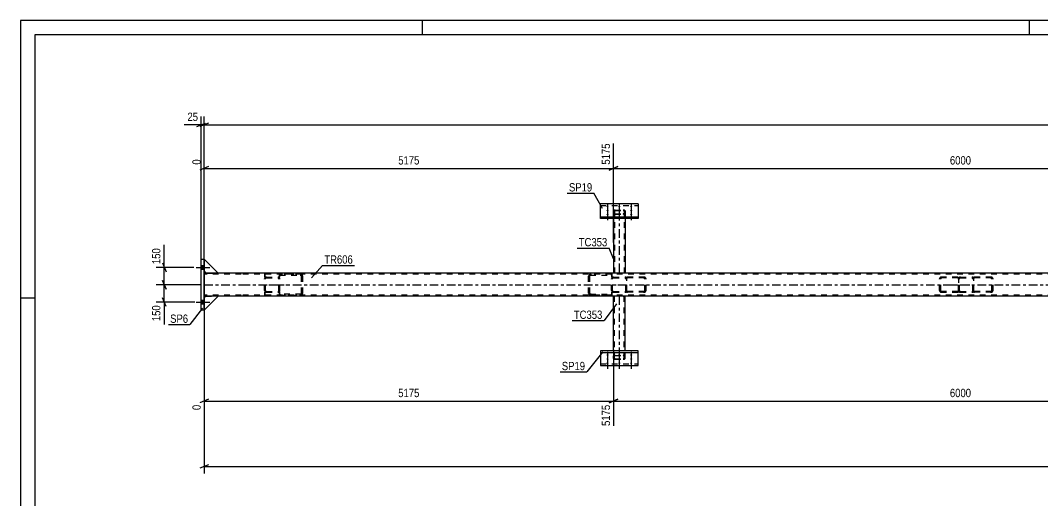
# Model space of a CAD drawing. Header units: millimetres. Extents: x 0 to 1189, y 0 to 841.
# Drawn here: x 0 to 353.5, y 675 to 841 of the extents above; entities that cross this region are included whole.
import ezdxf

# ---------------------------------------------------------------- set-up
doc = ezdxf.new("R2010")
doc.units = ezdxf.units.MM
doc.linetypes.add('DXK_LINE_DOT2', pattern=[3.9198, 1.9599, -1.9599])
doc.linetypes.add('DXK_LINE_DOT3', pattern=[5.9187, 2.979, -0.9799, 0.9799, -0.9799])
doc.styles.add('Arial Narrow', font='ARIALN.TTF', dxfattribs={"height": 0.2})

# ---------------------------------------------------------------- blocks, each defined once
blk = doc.blocks.new('Unknown-761554047-1135')
at = {"color": 5, "linetype": 'Continuous'}
for p, q in [((1189, 841), (0, 841)), ((0, 841), (0, 0)), ((139, 836), (139, 841)), ((349, 836), (349, 841)), ((1184, 836), (5, 836)), ((5, 836), (5, 5)), ((5, 745), (0, 745))]:
    blk.add_line(p, q, dxfattribs=at)
blk = doc.blocks.new('Bolt-761554047-3152 - 3147')
at = {"linetype": 'Continuous'}
for points in [[(202.98, 776.6), (202.89, 776.6), (202.8, 776.61), (202.72, 776.63), (202.66, 776.65), (202.6, 776.68), (202.56, 776.7), (202.54, 776.73), (202.54, 776.77), (202.56, 776.8), (202.6, 776.83), (202.66, 776.85), (202.72, 776.87), (202.8, 776.89), (202.89, 776.9), (202.98, 776.9), (203.07, 776.9), (203.16, 776.89), (203.24, 776.87), (203.31, 776.85), (203.36, 776.83), (203.4, 776.8), (203.42, 776.77), (203.42, 776.73), (203.4, 776.7), (203.36, 776.68), (203.31, 776.65), (203.24, 776.63), (203.16, 776.61), (203.07, 776.6)], [(202.98, 775.2), (202.89, 775.2), (202.8, 775.21), (202.72, 775.23), (202.66, 775.25), (202.6, 775.27), (202.56, 775.3), (202.54, 775.33), (202.54, 775.36), (202.56, 775.39), (202.6, 775.42), (202.66, 775.45), (202.72, 775.47), (202.8, 775.49), (202.89, 775.5), (202.98, 775.5), (203.07, 775.5), (203.16, 775.49), (203.24, 775.47), (203.31, 775.45), (203.36, 775.42), (203.4, 775.39), (203.42, 775.36), (203.42, 775.33), (203.4, 775.3), (203.36, 775.27), (203.31, 775.25), (203.24, 775.23), (203.16, 775.21), (203.07, 775.2)], [(202.98, 773.8), (202.89, 773.8), (202.8, 773.81), (202.72, 773.82), (202.66, 773.85), (202.6, 773.87), (202.56, 773.9), (202.54, 773.93), (202.54, 773.96), (202.56, 773.99), (202.6, 774.02), (202.66, 774.05), (202.72, 774.07), (202.8, 774.08), (202.89, 774.09), (202.98, 774.1), (203.07, 774.09), (203.16, 774.08), (203.24, 774.07), (203.31, 774.05), (203.36, 774.02), (203.4, 773.99), (203.42, 773.96), (203.42, 773.93), (203.4, 773.9), (203.36, 773.87), (203.31, 773.85), (203.24, 773.82), (203.16, 773.81), (203.07, 773.8)], [(207.08, 776.6), (206.99, 776.6), (206.9, 776.61), (206.82, 776.63), (206.76, 776.65), (206.7, 776.68), (206.66, 776.7), (206.64, 776.73), (206.64, 776.77), (206.66, 776.8), (206.7, 776.83), (206.76, 776.85), (206.82, 776.87), (206.9, 776.89), (206.99, 776.9), (207.08, 776.9), (207.17, 776.9), (207.26, 776.89), (207.34, 776.87), (207.41, 776.85), (207.46, 776.83), (207.5, 776.8), (207.52, 776.77), (207.52, 776.73), (207.5, 776.7), (207.46, 776.68), (207.41, 776.65), (207.34, 776.63), (207.26, 776.61), (207.17, 776.6)], [(207.08, 773.8), (206.99, 773.8), (206.9, 773.81), (206.82, 773.82), (206.76, 773.85), (206.7, 773.87), (206.66, 773.9), (206.64, 773.93), (206.64, 773.96), (206.66, 773.99), (206.7, 774.02), (206.76, 774.05), (206.82, 774.07), (206.9, 774.08), (206.99, 774.09), (207.08, 774.1), (207.17, 774.09), (207.26, 774.08), (207.34, 774.07), (207.41, 774.05), (207.46, 774.02), (207.5, 773.99), (207.52, 773.96), (207.52, 773.93), (207.5, 773.9), (207.46, 773.87), (207.41, 773.85), (207.34, 773.82), (207.26, 773.81), (207.17, 773.8)], [(211.18, 776.6), (211.09, 776.6), (211, 776.61), (210.92, 776.63), (210.86, 776.65), (210.8, 776.68), (210.76, 776.7), (210.74, 776.73), (210.74, 776.77), (210.76, 776.8), (210.8, 776.83), (210.86, 776.85), (210.92, 776.87), (211, 776.89), (211.09, 776.9), (211.18, 776.9), (211.27, 776.9), (211.36, 776.89), (211.44, 776.87), (211.51, 776.85), (211.56, 776.83), (211.6, 776.8), (211.62, 776.77), (211.62, 776.73), (211.6, 776.7), (211.56, 776.68), (211.51, 776.65), (211.44, 776.63), (211.36, 776.61), (211.27, 776.6)], [(211.18, 775.2), (211.09, 775.2), (211, 775.21), (210.92, 775.23), (210.86, 775.25), (210.8, 775.27), (210.76, 775.3), (210.74, 775.33), (210.74, 775.36), (210.76, 775.39), (210.8, 775.42), (210.86, 775.45), (210.92, 775.47), (211, 775.49), (211.09, 775.5), (211.18, 775.5), (211.27, 775.5), (211.36, 775.49), (211.44, 775.47), (211.51, 775.45), (211.56, 775.42), (211.6, 775.39), (211.62, 775.36), (211.62, 775.33), (211.6, 775.3), (211.56, 775.27), (211.51, 775.25), (211.44, 775.23), (211.36, 775.21), (211.27, 775.2)], [(211.18, 773.8), (211.09, 773.8), (211, 773.81), (210.92, 773.82), (210.86, 773.85), (210.8, 773.87), (210.76, 773.9), (210.74, 773.93), (210.74, 773.96), (210.76, 773.99), (210.8, 774.02), (210.86, 774.05), (210.92, 774.07), (211, 774.08), (211.09, 774.09), (211.18, 774.1), (211.27, 774.09), (211.36, 774.08), (211.44, 774.07), (211.51, 774.05), (211.56, 774.02), (211.6, 773.99), (211.62, 773.96), (211.62, 773.93), (211.6, 773.9), (211.56, 773.87), (211.51, 773.85), (211.44, 773.82), (211.36, 773.81), (211.27, 773.8)]]:
    blk.add_hatch(color=1, dxfattribs=at).paths.add_polyline_path(points)
at = {"color": 1, "linetype": 'Continuous'}
for p, q in [((202.98, 777.84), (202.98, 774.72)), ((207.08, 777.84), (207.08, 774.72)), ((211.18, 777.84), (211.18, 774.72)), ((202.98, 776.44), (202.98, 773.32)), ((202.98, 775.04), (202.98, 771.92)), ((207.08, 775.04), (207.08, 771.92)), ((211.18, 776.44), (211.18, 773.32)), ((211.18, 775.04), (211.18, 771.92))]:
    blk.add_line(p, q, dxfattribs=at)
blk = doc.blocks.new('Part-761554047-3278 - 3147')
at = {"color": 2, "linetype": 'Continuous'}
for p, q in [((63.53, 745.03), (64.13, 745.63)), ((68.33, 745.63), (63.53, 740.83)), ((63.53, 740.83), (63.53, 745.03)), ((68.33, 745.63), (64.13, 745.63))]:
    blk.add_line(p, q, dxfattribs=at)
blk = doc.blocks.new('Part-761554047-3281 - 3147')
at = {"color": 7, "linetype": 'DXK_LINE_DOT2'}
for p, q in [((63.53, 745.03), (64.13, 745.63)), ((68.33, 745.63), (63.53, 740.83)), ((63.53, 740.83), (63.53, 745.03)), ((64.13, 745.63), (68.33, 745.63))]:
    blk.add_line(p, q, dxfattribs=at)
blk = doc.blocks.new('Bolt-761554047-3218 - 3147')
at = {"linetype": 'Continuous'}
for points in [[(202.98, 725.46), (203.07, 725.46), (203.16, 725.45), (203.24, 725.44), (203.31, 725.41), (203.36, 725.39), (203.4, 725.36), (203.42, 725.33), (203.42, 725.3), (203.4, 725.27), (203.36, 725.24), (203.31, 725.21), (203.24, 725.19), (203.16, 725.18), (203.07, 725.17), (202.98, 725.16), (202.89, 725.17), (202.8, 725.18), (202.72, 725.19), (202.66, 725.21), (202.6, 725.24), (202.56, 725.27), (202.54, 725.3), (202.54, 725.33), (202.56, 725.36), (202.6, 725.39), (202.66, 725.41), (202.72, 725.44), (202.8, 725.45), (202.89, 725.46)], [(207.08, 725.46), (207.17, 725.46), (207.26, 725.45), (207.34, 725.44), (207.41, 725.41), (207.46, 725.39), (207.5, 725.36), (207.52, 725.33), (207.52, 725.3), (207.5, 725.27), (207.46, 725.24), (207.41, 725.21), (207.34, 725.19), (207.26, 725.18), (207.17, 725.17), (207.08, 725.16), (206.99, 725.17), (206.9, 725.18), (206.82, 725.19), (206.76, 725.21), (206.7, 725.24), (206.66, 725.27), (206.64, 725.3), (206.64, 725.33), (206.66, 725.36), (206.7, 725.39), (206.76, 725.41), (206.82, 725.44), (206.9, 725.45), (206.99, 725.46)], [(211.18, 725.46), (211.27, 725.46), (211.36, 725.45), (211.44, 725.44), (211.51, 725.41), (211.56, 725.39), (211.6, 725.36), (211.62, 725.33), (211.62, 725.3), (211.6, 725.27), (211.56, 725.24), (211.51, 725.21), (211.44, 725.19), (211.36, 725.18), (211.27, 725.17), (211.18, 725.16), (211.09, 725.17), (211, 725.18), (210.92, 725.19), (210.86, 725.21), (210.8, 725.24), (210.76, 725.27), (210.74, 725.3), (210.74, 725.33), (210.76, 725.36), (210.8, 725.39), (210.86, 725.41), (210.92, 725.44), (211, 725.45), (211.09, 725.46)], [(202.98, 724.06), (203.07, 724.06), (203.16, 724.05), (203.24, 724.03), (203.31, 724.01), (203.36, 723.99), (203.4, 723.96), (203.42, 723.93), (203.42, 723.9), (203.4, 723.87), (203.36, 723.84), (203.31, 723.81), (203.24, 723.79), (203.16, 723.77), (203.07, 723.76), (202.98, 723.76), (202.89, 723.76), (202.8, 723.77), (202.72, 723.79), (202.66, 723.81), (202.6, 723.84), (202.56, 723.87), (202.54, 723.9), (202.54, 723.93), (202.56, 723.96), (202.6, 723.99), (202.66, 724.01), (202.72, 724.03), (202.8, 724.05), (202.89, 724.06)], [(202.98, 722.66), (203.07, 722.66), (203.16, 722.65), (203.24, 722.63), (203.31, 722.61), (203.36, 722.58), (203.4, 722.56), (203.42, 722.53), (203.42, 722.49), (203.4, 722.46), (203.36, 722.43), (203.31, 722.41), (203.24, 722.39), (203.16, 722.37), (203.07, 722.36), (202.98, 722.36), (202.89, 722.36), (202.8, 722.37), (202.72, 722.39), (202.66, 722.41), (202.6, 722.43), (202.56, 722.46), (202.54, 722.49), (202.54, 722.53), (202.56, 722.56), (202.6, 722.58), (202.66, 722.61), (202.72, 722.63), (202.8, 722.65), (202.89, 722.66)], [(207.08, 722.66), (207.17, 722.66), (207.26, 722.65), (207.34, 722.63), (207.41, 722.61), (207.46, 722.58), (207.5, 722.56), (207.52, 722.53), (207.52, 722.49), (207.5, 722.46), (207.46, 722.43), (207.41, 722.41), (207.34, 722.39), (207.26, 722.37), (207.17, 722.36), (207.08, 722.36), (206.99, 722.36), (206.9, 722.37), (206.82, 722.39), (206.76, 722.41), (206.7, 722.43), (206.66, 722.46), (206.64, 722.49), (206.64, 722.53), (206.66, 722.56), (206.7, 722.58), (206.76, 722.61), (206.82, 722.63), (206.9, 722.65), (206.99, 722.66)], [(211.18, 724.06), (211.27, 724.06), (211.36, 724.05), (211.44, 724.03), (211.51, 724.01), (211.56, 723.99), (211.6, 723.96), (211.62, 723.93), (211.62, 723.9), (211.6, 723.87), (211.56, 723.84), (211.51, 723.81), (211.44, 723.79), (211.36, 723.77), (211.27, 723.76), (211.18, 723.76), (211.09, 723.76), (211, 723.77), (210.92, 723.79), (210.86, 723.81), (210.8, 723.84), (210.76, 723.87), (210.74, 723.9), (210.74, 723.93), (210.76, 723.96), (210.8, 723.99), (210.86, 724.01), (210.92, 724.03), (211, 724.05), (211.09, 724.06)], [(211.18, 722.66), (211.27, 722.66), (211.36, 722.65), (211.44, 722.63), (211.51, 722.61), (211.56, 722.58), (211.6, 722.56), (211.62, 722.53), (211.62, 722.49), (211.6, 722.46), (211.56, 722.43), (211.51, 722.41), (211.44, 722.39), (211.36, 722.37), (211.27, 722.36), (211.18, 722.36), (211.09, 722.36), (211, 722.37), (210.92, 722.39), (210.86, 722.41), (210.8, 722.43), (210.76, 722.46), (210.74, 722.49), (210.74, 722.53), (210.76, 722.56), (210.8, 722.58), (210.86, 722.61), (210.92, 722.63), (211, 722.65), (211.09, 722.66)]]:
    blk.add_hatch(color=1, dxfattribs=at).paths.add_polyline_path(points)
at = {"color": 1, "linetype": 'Continuous'}
for p, q in [((202.98, 726.4), (202.98, 723.28)), ((202.98, 725), (202.98, 721.88)), ((207.08, 726.4), (207.08, 723.28)), ((211.18, 726.4), (211.18, 723.28)), ((211.18, 725), (211.18, 721.88)), ((202.98, 723.6), (202.98, 720.48)), ((207.08, 723.6), (207.08, 720.48)), ((211.18, 723.6), (211.18, 720.48))]:
    blk.add_line(p, q, dxfattribs=at)
blk = doc.blocks.new('Part-761554047-3154 - 3147')
at = {"color": 7, "linetype": 'DXK_LINE_DOT2'}
for p, q in [((329.97, 752.27), (329.71, 752.23)), ((329.71, 747.03), (329.71, 752.23)), ((329.71, 751.88), (329.8, 751.93)), ((329.8, 751.93), (329.97, 751.95)), ((335.81, 752.27), (329.97, 752.27)), ((335.81, 751.95), (329.97, 751.95)), ((335.8, 752.22), (335.46, 752.27)), ((335.46, 751.95), (335.63, 751.93)), ((335.87, 751.75), (335.9, 751.63)), ((335.9, 747.63), (335.9, 751.63)), ((336.34, 751.63), (336.27, 751.87)), ((336.34, 747.63), (336.34, 751.63)), ((329.8, 747.33), (329.71, 747.38)), ((329.71, 747.03), (329.97, 746.99)), ((329.97, 747.31), (329.8, 747.33)), ((335.81, 747.31), (329.97, 747.31)), ((335.81, 746.99), (329.97, 746.99)), ((335.63, 747.33), (335.46, 747.31)), ((335.46, 746.99), (335.8, 747.04)), ((335.9, 747.63), (335.87, 747.51)), ((336.27, 747.39), (336.34, 747.63))]:
    blk.add_line(p, q, dxfattribs=at)
for centre, radius, start, end in [((335.53, 751.54), 0.401, 32.4104, 75.4453), ((335.6, 751.45), 0.802, 32.4104, 75.4453), ((335.53, 747.72), 0.401, 284.5547, 327.5896), ((335.6, 747.81), 0.802, 284.5547, 327.5896)]:
    blk.add_arc(centre, radius, start, end, dxfattribs=at)
blk = doc.blocks.new('Part-761554047-3284 - 3147')
at = {"color": 7, "linetype": 'DXK_LINE_DOT2'}
for p, q in [((68.33, 753.66), (63.53, 758.46)), ((63.53, 758.46), (63.53, 754.26)), ((63.53, 754.26), (64.13, 753.66)), ((64.13, 753.66), (68.33, 753.66))]:
    blk.add_line(p, q, dxfattribs=at)
blk = doc.blocks.new('Bolt-761554047-3220 - 3147')
at = {"linetype": 'Continuous'}
for points in [[(63.53, 754.97), (63.53, 756.29), (62.53, 756.29), (62.53, 754.97)], [(63.53, 754.97), (63.53, 756.29), (62.53, 756.29), (62.53, 754.97)], [(63.53, 742.97), (63.53, 744.29), (62.53, 744.29), (62.53, 742.97)], [(63.53, 742.97), (63.53, 744.29), (62.53, 744.29), (62.53, 742.97)]]:
    blk.add_hatch(color=1, dxfattribs=at).paths.add_polyline_path(points)
at = {"color": 1, "linetype": 'Continuous'}
for p, q in [((60.77, 755.63), (65.53, 755.63)), ((60.77, 755.63), (65.53, 755.63)), ((62.53, 756.29), (63.53, 756.29)), ((62.53, 756.29), (63.53, 756.29)), ((62.53, 754.97), (63.53, 754.97)), ((62.53, 754.97), (63.53, 754.97)), ((60.77, 743.63), (65.53, 743.63)), ((60.77, 743.63), (65.53, 743.63)), ((62.53, 744.29), (63.53, 744.29)), ((62.53, 744.29), (63.53, 744.29)), ((62.53, 742.97), (63.53, 742.97)), ((62.53, 742.97), (63.53, 742.97))]:
    blk.add_line(p, q, dxfattribs=at)
blk = doc.blocks.new('Part-761554047-3156 - 3147')
at = {"color": 7, "linetype": 'DXK_LINE_DOT2'}
for p, q in [((209.97, 752.27), (209.71, 752.23)), ((209.71, 747.03), (209.71, 752.23)), ((209.71, 751.88), (209.8, 751.93)), ((209.8, 751.93), (209.97, 751.95)), ((215.81, 752.27), (209.97, 752.27)), ((215.81, 751.95), (209.97, 751.95)), ((215.8, 752.22), (215.46, 752.27)), ((215.46, 751.95), (215.63, 751.93)), ((215.87, 751.75), (215.9, 751.63)), ((215.9, 747.63), (215.9, 751.63)), ((216.34, 751.63), (216.27, 751.87)), ((216.34, 747.63), (216.34, 751.63)), ((209.8, 747.33), (209.71, 747.38)), ((209.71, 747.03), (209.97, 746.99)), ((209.97, 747.31), (209.8, 747.33)), ((215.81, 747.31), (209.97, 747.31)), ((215.81, 746.99), (209.97, 746.99)), ((215.63, 747.33), (215.46, 747.31)), ((215.46, 746.99), (215.8, 747.04)), ((215.9, 747.63), (215.87, 747.51)), ((216.27, 747.39), (216.34, 747.63))]:
    blk.add_line(p, q, dxfattribs=at)
for centre, radius, start, end in [((215.53, 751.54), 0.401, 32.4104, 75.4453), ((215.6, 751.45), 0.802, 32.4104, 75.4453), ((215.53, 747.72), 0.401, 284.5547, 327.5896), ((215.6, 747.81), 0.802, 284.5547, 327.5896)]:
    blk.add_arc(centre, radius, start, end, dxfattribs=at)
blk = doc.blocks.new('Part-761554047-3157 - 3147')
at = {"color": 7, "linetype": 'DXK_LINE_DOT2'}
for p, q in [((317.87, 751.87), (317.81, 751.63)), ((317.81, 747.63), (317.81, 751.63)), ((318.25, 751.63), (318.28, 751.75)), ((318.25, 747.63), (318.25, 751.63)), ((324.18, 752.27), (318.33, 752.27)), ((324.18, 751.95), (318.33, 751.95)), ((318.68, 752.27), (318.35, 752.22)), ((318.52, 751.93), (318.68, 751.95)), ((324.18, 752.27), (324.43, 752.23)), ((324.18, 751.95), (324.34, 751.93)), ((324.34, 751.93), (324.43, 751.88)), ((324.43, 752.23), (324.43, 747.03)), ((317.81, 747.63), (317.87, 747.39)), ((318.28, 747.51), (318.25, 747.63)), ((324.18, 747.31), (318.33, 747.31)), ((318.33, 746.99), (324.18, 746.99)), ((318.35, 747.04), (318.68, 746.99)), ((318.68, 747.31), (318.52, 747.33)), ((324.34, 747.33), (324.18, 747.31)), ((324.18, 746.99), (324.43, 747.03)), ((324.43, 747.38), (324.34, 747.33))]:
    blk.add_line(p, q, dxfattribs=at)
at = {"color": 7, "linetype": 'DXK_LINE_DOT3'}
blk.add_line((321.08, 749.63), (328.28, 749.63), dxfattribs=at)
at = {"color": 7, "linetype": 'DXK_LINE_DOT2'}
for centre, radius, start, end in [((318.55, 751.45), 0.802, 104.5547, 147.5895), ((318.62, 751.54), 0.401, 104.5547, 147.5895), ((318.55, 747.81), 0.802, 212.4105, 255.4453), ((318.62, 747.72), 0.401, 212.4105, 255.4453)]:
    blk.add_arc(centre, radius, start, end, dxfattribs=at)
blk = doc.blocks.new('Part-761554047-3292 - 3147')
at = {"color": 2, "linetype": 'Continuous'}
for p, q in [((200.58, 772.52), (200.58, 777.57)), ((213.58, 777.57), (200.58, 777.57)), ((213.58, 777.57), (213.58, 772.52)), ((200.58, 773.12), (213.58, 773.12)), ((213.58, 772.52), (200.58, 772.52))]:
    blk.add_line(p, q, dxfattribs=at)
at = {"color": 7, "linetype": 'DXK_LINE_DOT2'}
blk.add_line((200.58, 776.97), (213.58, 776.97), dxfattribs=at)
blk = doc.blocks.new('Part-761554047-3170 - 3147')
at = {"color": 2, "linetype": 'Continuous'}
for p, q in [((208.44, 745.63), (205.08, 745.63)), ((205.08, 726.74), (205.08, 745.63)), ((208.44, 745.63), (209.08, 745.63)), ((209.08, 726.74), (209.08, 745.63))]:
    blk.add_line(p, q, dxfattribs=at)
at = {"color": 7, "linetype": 'DXK_LINE_DOT2'}
for p, q in [((205.4, 724.05), (205.4, 745.63)), ((208.56, 745.63), (208.67, 745.63)), ((208.67, 745.63), (208.69, 745.63)), ((208.69, 745.63), (208.74, 745.63)), ((208.74, 745.63), (208.76, 745.63)), ((208.76, 724.05), (208.76, 745.63)), ((205.08, 726.74), (205.08, 724.05)), ((205.13, 725.06), (205.08, 724.98)), ((205.08, 724.05), (205.08, 724.98)), ((205.27, 725.13), (205.13, 725.06)), ((205.48, 725.18), (205.27, 725.13)), ((205.4, 724.98), (205.43, 725.02)), ((205.43, 725.02), (205.5, 725.06)), ((205.72, 725.2), (205.48, 725.18)), ((205.5, 725.06), (205.6, 725.08)), ((205.6, 725.08), (205.72, 725.09)), ((205.72, 725.2), (208.44, 725.2)), ((205.72, 725.09), (208.44, 725.09)), ((208.69, 725.18), (208.44, 725.2)), ((208.44, 725.09), (208.56, 725.08)), ((208.56, 725.08), (208.67, 725.06)), ((208.67, 725.06), (208.74, 725.02)), ((208.89, 725.13), (208.69, 725.18)), ((208.74, 725.02), (208.76, 724.98)), ((209.03, 725.06), (208.89, 725.13)), ((209.08, 724.98), (209.03, 725.06)), ((209.08, 724.05), (209.08, 726.74)), ((205.08, 724.05), (205.13, 723.96)), ((205.13, 723.96), (205.27, 723.89)), ((205.27, 723.89), (205.48, 723.85)), ((205.43, 724.01), (205.4, 724.05)), ((205.5, 723.97), (205.43, 724.01)), ((205.48, 723.85), (205.72, 723.83)), ((205.6, 723.95), (205.5, 723.97)), ((205.72, 723.94), (205.6, 723.95)), ((205.72, 723.94), (208.44, 723.94)), ((205.72, 723.83), (208.44, 723.83)), ((208.56, 723.95), (208.44, 723.94)), ((208.44, 723.83), (208.69, 723.85)), ((208.67, 723.97), (208.56, 723.95)), ((208.74, 724.01), (208.67, 723.97)), ((208.69, 723.85), (208.89, 723.89)), ((208.76, 724.05), (208.74, 724.01)), ((208.89, 723.89), (209.03, 723.96)), ((209.03, 723.96), (209.08, 724.05))]:
    blk.add_line(p, q, dxfattribs=at)
at = {"color": 7, "linetype": 'DXK_LINE_DOT3'}
blk.add_line((207.08, 745.63), (207.08, 724.51), dxfattribs=at)
blk = doc.blocks.new('Part-761554047-3178 - 3147')
at = {"color": 7, "linetype": 'DXK_LINE_DOT2'}
for p, q in [((204.43, 753.23), (197.01, 753.23)), ((197.01, 752.91), (204.43, 752.91)), ((197.37, 753.23), (197.03, 753.18)), ((197.2, 752.89), (197.37, 752.91)), ((204.43, 752.91), (204.43, 753.23)), ((196.56, 752.83), (196.49, 752.59)), ((196.49, 746.67), (196.49, 752.59)), ((196.93, 752.59), (196.96, 752.71)), ((196.93, 746.67), (196.93, 752.59)), ((196.49, 746.67), (196.56, 746.43)), ((196.96, 746.55), (196.93, 746.67)), ((197.01, 746.35), (204.43, 746.35)), ((197.01, 746.03), (204.43, 746.03)), ((197.03, 746.08), (197.37, 746.03)), ((197.37, 746.35), (197.2, 746.37)), ((204.43, 746.03), (204.43, 746.35))]:
    blk.add_line(p, q, dxfattribs=at)
at = {"color": 7, "linetype": 'DXK_LINE_DOT3'}
blk.add_line((201.08, 749.63), (208.28, 749.63), dxfattribs=at)
at = {"color": 7, "linetype": 'DXK_LINE_DOT2'}
for centre, radius, start, end in [((197.23, 752.41), 0.802, 104.5547, 147.5895), ((197.3, 752.5), 0.401, 104.5547, 147.5895), ((197.23, 746.85), 0.802, 212.4105, 255.4453), ((197.3, 746.76), 0.401, 212.4105, 255.4453)]:
    blk.add_arc(centre, radius, start, end, dxfattribs=at)
blk = doc.blocks.new('Part-761554047-3179 - 3147')
at = {"color": 7, "linetype": 'DXK_LINE_DOT2'}
for p, q in [((97.13, 753.23), (89.71, 753.23)), ((89.71, 753.23), (89.71, 752.91)), ((89.71, 752.91), (97.13, 752.91)), ((97.12, 753.18), (96.78, 753.23)), ((96.78, 752.91), (96.95, 752.89)), ((97.18, 752.71), (97.22, 752.59)), ((97.22, 746.67), (97.22, 752.59)), ((97.66, 752.59), (97.59, 752.83)), ((97.66, 746.67), (97.66, 752.59)), ((97.13, 746.35), (89.71, 746.35)), ((89.71, 746.35), (89.71, 746.03)), ((89.71, 746.03), (97.13, 746.03)), ((96.95, 746.37), (96.78, 746.35)), ((96.78, 746.03), (97.12, 746.08)), ((97.22, 746.67), (97.18, 746.55)), ((97.59, 746.43), (97.66, 746.67))]:
    blk.add_line(p, q, dxfattribs=at)
at = {"color": 7, "linetype": 'DXK_LINE_DOT3'}
blk.add_line((85.86, 749.63), (93.07, 749.63), dxfattribs=at)
at = {"color": 7, "linetype": 'DXK_LINE_DOT2'}
for centre, radius, start, end in [((96.91, 752.41), 0.802, 32.4105, 75.4453), ((96.85, 752.5), 0.401, 32.4105, 75.4453), ((96.85, 746.76), 0.401, 284.5547, 327.5895), ((96.91, 746.85), 0.802, 284.5547, 327.5895)]:
    blk.add_arc(centre, radius, start, end, dxfattribs=at)
blk = doc.blocks.new('Part-761554047-3190 - 3147')
at = {"color": 2, "linetype": 'Continuous'}
for p, q in [((62.53, 758.43), (63.53, 758.43)), ((62.53, 740.83), (62.53, 758.43)), ((63.53, 758.43), (63.53, 740.83)), ((63.53, 740.83), (62.53, 740.83))]:
    blk.add_line(p, q, dxfattribs=at)
blk = doc.blocks.new('Part-761554047-3258 - 3147')
at = {"color": 7, "linetype": 'DXK_LINE_DOT2'}
for p, q in [((84.67, 753.47), (84.43, 753.47)), ((84.43, 753.47), (84.43, 752.27)), ((84.67, 752.27), (84.67, 753.47)), ((84.43, 752.27), (84.67, 752.27))]:
    blk.add_line(p, q, dxfattribs=at)
blk = doc.blocks.new('Part-761554047-3259 - 3147')
at = {"color": 7, "linetype": 'DXK_LINE_DOT2'}
for p, q in [((204.68, 746.99), (204.44, 746.99)), ((204.44, 746.99), (204.44, 745.79)), ((204.68, 745.79), (204.68, 746.99)), ((204.44, 745.79), (204.68, 745.79))]:
    blk.add_line(p, q, dxfattribs=at)
blk = doc.blocks.new('Part-761554047-3264 - 3147')
at = {"color": 7, "linetype": 'DXK_LINE_DOT2'}
for p, q in [((68.33, 753.66), (63.53, 758.46)), ((63.53, 758.46), (63.53, 754.26)), ((63.53, 754.26), (64.13, 753.66)), ((64.13, 753.66), (68.33, 753.66))]:
    blk.add_line(p, q, dxfattribs=at)
blk = doc.blocks.new('Part-761554047-3287 - 3147')
at = {"color": 2, "linetype": 'Continuous'}
for p, q in [((68.33, 753.66), (63.53, 758.46)), ((63.53, 758.46), (63.53, 754.26)), ((63.53, 754.26), (64.13, 753.66)), ((64.13, 753.66), (68.33, 753.66))]:
    blk.add_line(p, q, dxfattribs=at)
blk = doc.blocks.new('Part-761554047-3336 - 3147')
at = {"color": 7, "linetype": 'DXK_LINE_DOT2'}
for p, q in [((84.48, 751.87), (84.43, 751.63)), ((84.43, 747.63), (84.43, 751.63)), ((84.75, 751.63), (84.78, 751.75)), ((84.75, 747.63), (84.75, 751.63)), ((85.07, 752.27), (84.83, 752.22)), ((84.95, 751.93), (85.07, 751.95)), ((85.07, 752.27), (89.07, 752.27)), ((85.07, 751.95), (89.07, 751.95)), ((89.32, 752.22), (89.07, 752.27)), ((89.07, 751.95), (89.2, 751.93)), ((89.37, 751.75), (89.39, 751.63)), ((89.39, 747.63), (89.39, 751.63)), ((89.71, 751.63), (89.66, 751.87)), ((89.71, 747.63), (89.71, 751.63)), ((84.43, 747.63), (84.48, 747.39)), ((84.78, 747.51), (84.75, 747.63)), ((84.83, 747.04), (85.07, 746.99)), ((85.07, 747.31), (84.95, 747.33)), ((85.07, 747.31), (89.07, 747.31)), ((85.07, 746.99), (89.07, 746.99)), ((89.2, 747.33), (89.07, 747.31)), ((89.07, 746.99), (89.32, 747.04)), ((89.39, 747.63), (89.37, 747.51)), ((89.66, 747.39), (89.71, 747.63))]:
    blk.add_line(p, q, dxfattribs=at)
for centre, radius, start, end in [((85.07, 751.63), 0.64, 112.5, 157.5), ((85.07, 751.63), 0.32, 112.5, 157.5), ((89.07, 751.63), 0.32, 22.5, 67.5), ((89.07, 751.63), 0.64, 22.5, 67.5), ((85.07, 747.63), 0.64, 202.5, 247.5), ((85.07, 747.63), 0.32, 202.5, 247.5), ((89.07, 747.63), 0.32, 292.5, 337.5), ((89.07, 747.63), 0.64, 292.5, 337.5)]:
    blk.add_arc(centre, radius, start, end, dxfattribs=at)
blk = doc.blocks.new('Part-761554047-3313 - 3147')
at = {"color": 7, "linetype": 'DXK_LINE_DOT2'}
for p, q in [((205.13, 775.3), (205.08, 775.21)), ((205.08, 775.21), (205.08, 772.52)), ((205.08, 774.28), (205.13, 774.2)), ((205.27, 775.37), (205.13, 775.3)), ((205.13, 774.2), (205.27, 774.13)), ((205.48, 775.41), (205.27, 775.37)), ((205.27, 774.13), (205.48, 774.08)), ((205.4, 775.21), (205.43, 775.25)), ((205.4, 775.21), (205.4, 753.63)), ((205.43, 774.24), (205.4, 774.28)), ((205.43, 775.25), (205.5, 775.29)), ((205.5, 774.2), (205.43, 774.24)), ((205.72, 775.43), (205.48, 775.41)), ((205.5, 775.29), (205.6, 775.31)), ((205.6, 774.18), (205.5, 774.2)), ((205.6, 775.31), (205.72, 775.32)), ((205.72, 774.17), (205.6, 774.18)), ((205.72, 775.43), (208.44, 775.43)), ((205.72, 775.32), (208.44, 775.32)), ((205.72, 774.17), (208.44, 774.17)), ((208.69, 775.41), (208.44, 775.43)), ((208.44, 775.32), (208.56, 775.31)), ((208.56, 774.18), (208.44, 774.17)), ((208.56, 775.31), (208.67, 775.29)), ((208.67, 774.2), (208.56, 774.18)), ((208.67, 775.29), (208.74, 775.25)), ((208.74, 774.24), (208.67, 774.2)), ((208.89, 775.37), (208.69, 775.41)), ((208.69, 774.08), (208.89, 774.13)), ((208.74, 775.25), (208.76, 775.21)), ((208.76, 774.28), (208.74, 774.24)), ((208.76, 775.21), (208.76, 753.63)), ((209.03, 775.3), (208.89, 775.37)), ((208.89, 774.13), (209.03, 774.2)), ((209.08, 775.21), (209.03, 775.3)), ((209.03, 774.2), (209.08, 774.28)), ((209.08, 775.21), (209.08, 772.52)), ((205.48, 774.08), (205.72, 774.06)), ((205.72, 774.06), (208.44, 774.06)), ((208.44, 774.06), (208.69, 774.08)), ((209.03, 753.63), (208.44, 753.63)), ((208.74, 753.63), (208.76, 753.63))]:
    blk.add_line(p, q, dxfattribs=at)
at = {"color": 7, "linetype": 'DXK_LINE_DOT3'}
blk.add_line((207.08, 774.75), (207.08, 753.63), dxfattribs=at)
at = {"color": 2, "linetype": 'Continuous'}
for p, q in [((205.08, 772.52), (205.08, 753.63)), ((209.08, 772.52), (209.08, 753.63)), ((208.44, 753.63), (205.08, 753.63)), ((209.08, 753.63), (208.44, 753.63))]:
    blk.add_line(p, q, dxfattribs=at)
blk = doc.blocks.new('Part-761554047-3256 - 3147')
at = {"color": 7, "linetype": 'DXK_LINE_DOT2'}
for p, q in [((89.71, 753.47), (89.47, 753.47)), ((89.47, 753.47), (89.47, 752.27)), ((89.71, 752.27), (89.71, 753.47)), ((89.47, 752.27), (89.71, 752.27))]:
    blk.add_line(p, q, dxfattribs=at)
blk = doc.blocks.new('Part-761554047-3257 - 3147')
at = {"color": 7, "linetype": 'DXK_LINE_DOT2'}
for p, q in [((84.67, 746.99), (84.43, 746.99)), ((84.43, 746.99), (84.43, 745.79)), ((84.67, 745.79), (84.67, 746.99)), ((84.43, 745.79), (84.67, 745.79))]:
    blk.add_line(p, q, dxfattribs=at)
blk = doc.blocks.new('Part-761554047-3260 - 3147')
at = {"color": 7, "linetype": 'DXK_LINE_DOT2'}
for p, q in [((204.68, 753.47), (204.44, 753.47)), ((204.44, 753.47), (204.44, 752.27)), ((204.68, 752.27), (204.68, 753.47)), ((204.44, 752.27), (204.68, 752.27))]:
    blk.add_line(p, q, dxfattribs=at)
blk = doc.blocks.new('Part-761554047-3269 - 3147')
at = {"color": 7, "linetype": 'DXK_LINE_DOT2'}
for p, q in [((89.71, 746.99), (89.47, 746.99)), ((89.47, 746.99), (89.47, 745.79)), ((89.71, 745.79), (89.71, 746.99)), ((89.71, 745.79), (89.47, 745.79))]:
    blk.add_line(p, q, dxfattribs=at)
blk = doc.blocks.new('Part-761554047-3275 - 3147')
at = {"color": 7, "linetype": 'DXK_LINE_DOT2'}
for p, q in [((63.53, 745.03), (64.13, 745.63)), ((68.33, 745.63), (63.53, 740.83)), ((63.53, 740.83), (63.53, 745.03)), ((64.13, 745.63), (68.33, 745.63))]:
    blk.add_line(p, q, dxfattribs=at)
blk = doc.blocks.new('Part-761554047-3315 - 3147')
at = {"color": 2, "linetype": 'Continuous'}
for p, q in [((213.58, 726.74), (200.58, 726.74)), ((200.58, 726.74), (200.58, 721.69)), ((200.58, 726.13), (213.58, 726.13)), ((213.58, 721.69), (213.58, 726.74)), ((200.58, 721.69), (213.58, 721.69))]:
    blk.add_line(p, q, dxfattribs=at)
at = {"color": 7, "linetype": 'DXK_LINE_DOT2'}
blk.add_line((200.58, 722.29), (213.58, 722.29), dxfattribs=at)
blk = doc.blocks.new('Part-761554047-3324 - 3147')
at = {"color": 2, "linetype": 'Continuous'}
for p, q in [((76.33, 753.63), (63.53, 753.63)), ((205.08, 753.63), (76.43, 753.63)), ((445.08, 753.63), (209.08, 753.63)), ((63.53, 746.43), (63.53, 752.83)), ((64.13, 745.63), (63.53, 745.63)), ((76.33, 745.63), (68.33, 745.63)), ((205.08, 745.63), (76.43, 745.63)), ((445.08, 745.63), (209.08, 745.63))]:
    blk.add_line(p, q, dxfattribs=at)
at = {"color": 7, "linetype": 'DXK_LINE_DOT2'}
for p, q in [((63.53, 753.63), (63.53, 752.83)), ((63.53, 753.63), (63.53, 753.4)), ((76.33, 753.23), (63.53, 753.23)), ((706.07, 753.23), (76.43, 753.23)), ((209.08, 753.63), (205.08, 753.63)), ((63.53, 745.63), (63.53, 746.43)), ((76.33, 746.03), (63.53, 746.03)), ((706.07, 746.03), (76.43, 746.03)), ((68.33, 745.63), (64.13, 745.63)), ((209.08, 745.63), (205.08, 745.63))]:
    blk.add_line(p, q, dxfattribs=at)
at = {"color": 7, "linetype": 'DXK_LINE_DOT3'}
for p, q in [((63.53, 749.63), (76.33, 749.63)), ((76.43, 749.63), (706.07, 749.63))]:
    blk.add_line(p, q, dxfattribs=at)
blk = doc.blocks.new('Part-761554047-3333 - 3147')
at = {"color": 7, "linetype": 'DXK_LINE_DOT2'}
for p, q in [((204.48, 751.87), (204.43, 751.63)), ((204.43, 747.63), (204.43, 751.63)), ((204.75, 751.63), (204.78, 751.75)), ((204.75, 747.63), (204.75, 751.63)), ((205.07, 752.27), (204.83, 752.22)), ((204.95, 751.93), (205.07, 751.95)), ((205.07, 752.27), (209.07, 752.27)), ((205.07, 751.95), (209.07, 751.95)), ((209.32, 752.22), (209.07, 752.27)), ((209.07, 751.95), (209.2, 751.93)), ((209.37, 751.75), (209.39, 751.63)), ((209.39, 747.63), (209.39, 751.63)), ((209.71, 751.63), (209.66, 751.87)), ((209.71, 747.63), (209.71, 751.63)), ((204.43, 747.63), (204.48, 747.39)), ((204.78, 747.51), (204.75, 747.63)), ((204.83, 747.04), (205.07, 746.99)), ((205.07, 747.31), (204.95, 747.33)), ((205.07, 747.31), (209.07, 747.31)), ((205.07, 746.99), (209.07, 746.99)), ((209.2, 747.33), (209.07, 747.31)), ((209.07, 746.99), (209.32, 747.04)), ((209.39, 747.63), (209.37, 747.51)), ((209.66, 747.39), (209.71, 747.63))]:
    blk.add_line(p, q, dxfattribs=at)
at = {"color": 7, "linetype": 'DXK_LINE_DOT3'}
blk.add_line((207.07, 749.63), (207.07, 749.63), dxfattribs=at)
at = {"color": 7, "linetype": 'DXK_LINE_DOT2'}
for centre, radius, start, end in [((205.07, 751.63), 0.64, 112.5, 157.5), ((205.07, 751.63), 0.32, 112.5, 157.5), ((209.07, 751.63), 0.32, 22.5, 67.5), ((209.07, 751.63), 0.64, 22.5, 67.5), ((205.07, 747.63), 0.64, 202.5, 247.5), ((205.07, 747.63), 0.32, 202.5, 247.5), ((209.07, 747.63), 0.32, 292.5, 337.5), ((209.07, 747.63), 0.64, 292.5, 337.5)]:
    blk.add_arc(centre, radius, start, end, dxfattribs=at)
blk = doc.blocks.new('Part-761554047-3335 - 3147')
at = {"color": 7, "linetype": 'DXK_LINE_DOT2'}
for p, q in [((324.48, 751.87), (324.43, 751.63)), ((324.43, 747.63), (324.43, 751.63)), ((324.75, 751.63), (324.78, 751.75)), ((324.75, 747.63), (324.75, 751.63)), ((325.07, 752.27), (324.83, 752.22)), ((324.95, 751.93), (325.07, 751.95)), ((325.07, 752.27), (329.07, 752.27)), ((325.07, 751.95), (329.07, 751.95)), ((329.32, 752.22), (329.07, 752.27)), ((329.07, 751.95), (329.19, 751.93)), ((329.37, 751.75), (329.39, 751.63)), ((329.39, 747.63), (329.39, 751.63)), ((329.71, 751.63), (329.66, 751.87)), ((329.71, 747.63), (329.71, 751.63)), ((324.43, 747.63), (324.48, 747.39)), ((324.78, 747.51), (324.75, 747.63)), ((324.83, 747.04), (325.07, 746.99)), ((325.07, 747.31), (324.95, 747.33)), ((325.07, 747.31), (329.07, 747.31)), ((325.07, 746.99), (329.07, 746.99)), ((329.19, 747.33), (329.07, 747.31)), ((329.07, 746.99), (329.32, 747.04)), ((329.39, 747.63), (329.37, 747.51)), ((329.66, 747.39), (329.71, 747.63))]:
    blk.add_line(p, q, dxfattribs=at)
for centre, radius, start, end in [((325.07, 751.63), 0.64, 112.5, 157.5), ((325.07, 751.63), 0.32, 112.5, 157.5), ((329.07, 751.63), 0.32, 22.5, 67.5), ((329.07, 751.63), 0.64, 22.5, 67.5), ((325.07, 747.63), 0.64, 202.5, 247.5), ((325.07, 747.63), 0.32, 202.5, 247.5), ((329.07, 747.63), 0.32, 292.5, 337.5), ((329.07, 747.63), 0.64, 292.5, 337.5)]:
    blk.add_arc(centre, radius, start, end, dxfattribs=at)
blk = doc.blocks.new('StraightDimension-761554047-7304 - 3147')
at = {"color": 7, "linetype": 'Continuous'}
for p, q in [((63.53, 741.83), (63.53, 807.75)), ((65.03, 805.5), (62.03, 804.3)), ((63.53, 804.9), (706.07, 804.9))]:
    blk.add_line(p, q, dxfattribs=at)
blk = doc.blocks.new('StraightDimension-761554047-3440 - 3147')
at = {"color": 7, "linetype": 'Continuous'}
for p, q in [((62.53, 749.63), (46.89, 749.63)), ((49.14, 751.13), (50.34, 748.13)), ((49.74, 743.63), (49.74, 749.63)), ((60.27, 743.63), (46.89, 743.63)), ((50.34, 742.13), (49.14, 745.13))]:
    blk.add_line(p, q, dxfattribs=at)
at = {"color": 0}
blk.add_wipeout([(48.99, 743.1), (44.79, 743.1), (44.79, 736.42), (48.99, 736.42)], dxfattribs=at)
at = {"color": 7, "linetype": 'Continuous'}
blk.add_line((49.74, 743.63), (49.74, 735.9), dxfattribs=at)
blk.add_line((49.74, 743.63), (49.74, 735.9), dxfattribs=at)
at = {"color": 3, "style": 'Arial Narrow'}
blk.add_text('150', height=2.863, rotation=90.0002, dxfattribs=at).set_placement((48.39, 737.02))
blk = doc.blocks.new('StraightDimension-761554047-3340 - 3147')
at = {"color": 7, "linetype": 'Continuous'}
for p, q in [((63.53, 757.43), (63.53, 684.36)), ((65.03, 687.36), (62.03, 686.16)), ((63.53, 686.76), (707.07, 686.76))]:
    blk.add_line(p, q, dxfattribs=at)
blk = doc.blocks.new('StraightDimension-761554047-3429 - 3147')
at = {"color": 7, "linetype": 'Continuous'}
for p, q in [((49.14, 757.13), (50.34, 754.13)), ((59.98, 755.63), (46.89, 755.63)), ((49.74, 749.63), (49.74, 755.63)), ((62.53, 749.63), (46.89, 749.63)), ((50.34, 748.13), (49.14, 751.13))]:
    blk.add_line(p, q, dxfattribs=at)
at = {"color": 0}
blk.add_wipeout([(48.99, 762.84), (44.79, 762.84), (44.79, 756.15), (48.99, 756.15)], dxfattribs=at)
at = {"color": 7, "linetype": 'Continuous'}
blk.add_line((49.74, 755.63), (49.74, 763.36), dxfattribs=at)
blk.add_line((49.74, 755.63), (49.74, 763.36), dxfattribs=at)
at = {"color": 3, "style": 'Arial Narrow'}
blk.add_text('150', height=2.863, rotation=90.0002, dxfattribs=at).set_placement((48.39, 756.75))
blk = doc.blocks.new('StraightDimension-761554047-3468 - 3147')
at = {"color": 7, "linetype": 'Continuous'}
for p, q in [((205.08, 764.16), (205.08, 798.46)), ((63.53, 754.66), (63.53, 792.97)), ((65.03, 790.44), (62.03, 789.24)), ((63.53, 789.84), (205.08, 789.84)), ((203.58, 789.24), (206.58, 790.44))]:
    blk.add_line(p, q, dxfattribs=at)
at = {"color": 0, "linetype": 'Continuous'}
for points in [[(204.48, 799.06), (200.28, 799.06), (200.28, 790.54), (204.48, 790.54)], [(62.93, 793.57), (58.73, 793.57), (58.73, 790.54), (62.93, 790.54)]]:
    blk.add_wipeout(points, dxfattribs=at)
at = {"color": 0}
blk.add_wipeout([(138.56, 790.59), (138.56, 794.79), (130.05, 794.79), (130.05, 790.59)], dxfattribs=at)
at = {"color": 3, "linetype": 'Continuous', "style": 'Arial Narrow'}
for s, height, p in [('5175', 2.863, (203.88, 791.14)), ('0', 2.86, (62.33, 791.14))]:
    blk.add_text(s, height=height, rotation=90.0002, dxfattribs=at).set_placement(p)
at = {"color": 3, "style": 'Arial Narrow'}
blk.add_text('5175', height=2.863, dxfattribs=at).set_placement((130.65, 791.19))
blk = doc.blocks.new('StraightDimension-761554047-3479 - 3147')
at = {"color": 7, "linetype": 'Continuous'}
for p, q in [((445.08, 765.53), (445.08, 800.28)), ((205.08, 764.16), (205.08, 798.46)), ((206.58, 790.44), (203.58, 789.24)), ((205.08, 789.84), (445.08, 789.84)), ((443.58, 789.24), (446.58, 790.44))]:
    blk.add_line(p, q, dxfattribs=at)
at = {"color": 0, "linetype": 'Continuous'}
blk.add_wipeout([(444.48, 800.88), (440.28, 800.88), (440.28, 790.54), (444.48, 790.54)], dxfattribs=at)
at = {"color": 0}
blk.add_wipeout([(329.34, 790.59), (329.34, 794.79), (320.83, 794.79), (320.83, 790.59)], dxfattribs=at)
at = {"color": 3, "linetype": 'Continuous', "style": 'Arial Narrow'}
blk.add_text('11175', height=2.863, rotation=90.0002, dxfattribs=at).set_placement((443.88, 791.14))
at = {"color": 3, "style": 'Arial Narrow'}
blk.add_text('6000', height=2.863, dxfattribs=at).set_placement((321.43, 791.19))
blk = doc.blocks.new('StraightDimension-761554047-3501 - 3147')
at = {"color": 7, "linetype": 'Continuous'}
for p, q in [((63.53, 744.63), (63.53, 706.28)), ((205.08, 727.11), (205.08, 700.79)), ((65.03, 710.01), (62.03, 708.81)), ((63.53, 709.41), (205.08, 709.41)), ((203.58, 708.81), (206.58, 710.01))]:
    blk.add_line(p, q, dxfattribs=at)
at = {"color": 0}
blk.add_wipeout([(138.56, 710.16), (138.56, 714.36), (130.05, 714.36), (130.05, 710.16)], dxfattribs=at)
at = {"color": 0, "linetype": 'Continuous'}
for points in [[(62.93, 708.71), (58.73, 708.71), (58.73, 705.68), (62.93, 705.68)], [(204.48, 708.71), (200.28, 708.71), (200.28, 700.19), (204.48, 700.19)]]:
    blk.add_wipeout(points, dxfattribs=at)
at = {"color": 3, "style": 'Arial Narrow'}
blk.add_text('5175', height=2.863, dxfattribs=at).set_placement((130.65, 710.76))
at = {"color": 3, "linetype": 'Continuous', "style": 'Arial Narrow'}
for s, height, p in [('0', 2.86, (62.33, 706.28)), ('5175', 2.863, (203.88, 700.79))]:
    blk.add_text(s, height=height, rotation=90.0002, dxfattribs=at).set_placement(p)
blk = doc.blocks.new('StraightDimension-761554047-3543 - 3147')
at = {"color": 7, "linetype": 'Continuous'}
for p, q in [((445.08, 728.9), (445.08, 698.96)), ((205.08, 727.11), (205.08, 700.79)), ((206.58, 710.01), (203.58, 708.81)), ((205.08, 709.41), (445.08, 709.41)), ((443.58, 708.81), (446.58, 710.01))]:
    blk.add_line(p, q, dxfattribs=at)
at = {"color": 0}
blk.add_wipeout([(329.34, 710.16), (329.34, 714.36), (320.83, 714.36), (320.83, 710.16)], dxfattribs=at)
at = {"color": 0, "linetype": 'Continuous'}
blk.add_wipeout([(444.48, 708.71), (440.28, 708.71), (440.28, 698.36), (444.48, 698.36)], dxfattribs=at)
at = {"color": 3, "style": 'Arial Narrow'}
blk.add_text('6000', height=2.863, dxfattribs=at).set_placement((321.43, 710.76))
at = {"color": 3, "linetype": 'Continuous', "style": 'Arial Narrow'}
blk.add_text('11175', height=2.863, rotation=90.0002, dxfattribs=at).set_placement((443.88, 698.96))
blk = doc.blocks.new('StraightDimension-761554047-7305 - 3147')
at = {"color": 7, "linetype": 'Continuous'}
for p, q in [((62.53, 741.83), (62.53, 807.75)), ((63.53, 741.83), (63.53, 807.75)), ((61.03, 804.3), (64.03, 805.5)), ((65.03, 805.5), (62.03, 804.3)), ((62.53, 804.9), (63.53, 804.9))]:
    blk.add_line(p, q, dxfattribs=at)
at = {"color": 0}
blk.add_wipeout([(62.01, 805.65), (62.01, 809.85), (57.15, 809.85), (57.15, 805.65)], dxfattribs=at)
at = {"color": 7, "linetype": 'Continuous'}
blk.add_line((62.53, 804.9), (56.63, 804.9), dxfattribs=at)
blk.add_line((62.53, 804.9), (56.63, 804.9), dxfattribs=at)
at = {"color": 3, "style": 'Arial Narrow'}
blk.add_text('25', height=2.863, dxfattribs=at).set_placement((57.75, 806.25))
blk = doc.blocks.new('Mark-761554047-3288 - 3147')
at = {"color": 0}
blk.add_wipeout([(197.72, 781.87), (197.72, 784.87), (189.69, 784.87), (189.69, 781.87)], dxfattribs=at)
blk.add_wipeout([(197.72, 781.87), (197.72, 784.87), (189.69, 784.87), (189.69, 781.87)], dxfattribs=at)
at = {"color": 30, "linetype": 'Continuous'}
for p in [(189.09, 781.27), (201.34, 775.96)]:
    blk.add_line(p, (198.32, 781.27), dxfattribs=at)
at = {"color": 3, "style": 'Arial Narrow'}
blk.add_text('SP19', height=2.863, dxfattribs=at).set_placement((189.69, 781.87))
blk = doc.blocks.new('Mark-761554047-3166 - 3147')
at = {"color": 0}
blk.add_wipeout([(201.25, 737.81), (201.25, 740.81), (191.38, 740.81), (191.38, 737.81)], dxfattribs=at)
blk.add_wipeout([(201.25, 737.81), (201.25, 740.81), (191.38, 740.81), (191.38, 737.81)], dxfattribs=at)
at = {"color": 30, "linetype": 'Continuous'}
for p in [(206.11, 742.97), (190.78, 737.21)]:
    blk.add_line(p, (201.85, 737.21), dxfattribs=at)
at = {"color": 3, "style": 'Arial Narrow'}
blk.add_text('TC353', height=2.863, dxfattribs=at).set_placement((191.38, 737.81))
blk = doc.blocks.new('Mark-761554047-3309 - 3147')
at = {"color": 0}
blk.add_wipeout([(202.95, 762.9), (202.95, 765.9), (193.08, 765.9), (193.08, 762.9)], dxfattribs=at)
blk.add_wipeout([(202.95, 762.9), (202.95, 765.9), (193.08, 765.9), (193.08, 762.9)], dxfattribs=at)
at = {"color": 30, "linetype": 'Continuous'}
for p in [(192.48, 762.3), (205.08, 758.6)]:
    blk.add_line(p, (203.55, 762.3), dxfattribs=at)
at = {"color": 3, "style": 'Arial Narrow'}
blk.add_text('TC353', height=2.863, dxfattribs=at).set_placement((193.08, 762.9))
blk = doc.blocks.new('Mark-761554047-3186 - 3147')
at = {"color": 0}
blk.add_wipeout([(57.98, 736.44), (57.98, 739.44), (51.77, 739.44), (51.77, 736.44)], dxfattribs=at)
blk.add_wipeout([(57.98, 736.44), (57.98, 739.44), (51.77, 739.44), (51.77, 736.44)], dxfattribs=at)
at = {"color": 30, "linetype": 'Continuous'}
for p in [(62.98, 741.48), (51.17, 735.84)]:
    blk.add_line(p, (58.58, 735.84), dxfattribs=at)
at = {"color": 3, "style": 'Arial Narrow'}
blk.add_text('SP6', height=2.863, dxfattribs=at).set_placement((51.77, 736.44))
blk = doc.blocks.new('Mark-761554047-3320 - 3147')
at = {"color": 0}
blk.add_wipeout([(114.94, 756.91), (114.94, 759.91), (105.08, 759.91), (105.08, 756.91)], dxfattribs=at)
blk.add_wipeout([(114.94, 756.91), (114.94, 759.91), (105.08, 759.91), (105.08, 756.91)], dxfattribs=at)
at = {"color": 30, "linetype": 'Continuous'}
for p, q in [((100.6, 752.03), (104.48, 756.31)), ((104.48, 756.31), (115.54, 756.31))]:
    blk.add_line(p, q, dxfattribs=at)
at = {"color": 3, "style": 'Arial Narrow'}
blk.add_text('TR606', height=2.863, dxfattribs=at).set_placement((105.08, 756.91))
blk = doc.blocks.new('Mark-761554047-12084 - 3147')
at = {"color": 0}
blk.add_wipeout([(195.26, 720.08), (195.26, 723.08), (187.22, 723.08), (187.22, 720.08)], dxfattribs=at)
blk.add_wipeout([(195.26, 720.08), (195.26, 723.08), (187.22, 723.08), (187.22, 720.08)], dxfattribs=at)
at = {"color": 30, "linetype": 'Continuous'}
for p in [(201.35, 726.43), (186.62, 719.48)]:
    blk.add_line(p, (195.86, 719.48), dxfattribs=at)
at = {"color": 3, "style": 'Arial Narrow'}
blk.add_text('SP19', height=2.863, dxfattribs=at).set_placement((187.22, 720.08))

msp = doc.modelspace()

# ---------------------------------------------------------------- block references
for name in ['Unknown-761554047-1135', 'Bolt-761554047-3152 - 3147', 'Part-761554047-3292 - 3147', 'Part-761554047-3313 - 3147', 'Part-761554047-3190 - 3147', 'Part-761554047-3284 - 3147', 'Part-761554047-3264 - 3147', 'Part-761554047-3287 - 3147', 'Bolt-761554047-3220 - 3147', 'Part-761554047-3324 - 3147', 'Part-761554047-3258 - 3147', 'Part-761554047-3179 - 3147', 'Part-761554047-3256 - 3147', 'Part-761554047-3178 - 3147', 'Part-761554047-3260 - 3147', 'Part-761554047-3336 - 3147', 'Part-761554047-3333 - 3147', 'Part-761554047-3156 - 3147', 'Part-761554047-3157 - 3147', 'Part-761554047-3335 - 3147', 'Part-761554047-3154 - 3147', 'Part-761554047-3257 - 3147', 'Part-761554047-3269 - 3147', 'Part-761554047-3259 - 3147', 'Part-761554047-3278 - 3147', 'Part-761554047-3281 - 3147', 'Part-761554047-3275 - 3147', 'Part-761554047-3170 - 3147', 'Part-761554047-3315 - 3147', 'Bolt-761554047-3218 - 3147']:
    msp.add_blockref(name, (0, 0))

# ---------------------------------------------------------------- next in the draw order: block references
msp.add_blockref('StraightDimension-761554047-7304 - 3147', (0, 0))

# ---------------------------------------------------------------- next in the draw order: block references
msp.add_blockref('StraightDimension-761554047-3440 - 3147', (0, 0))

# ---------------------------------------------------------------- next in the draw order: block references
msp.add_blockref('StraightDimension-761554047-3340 - 3147', (0, 0))

# ---------------------------------------------------------------- next in the draw order: block references
for name in ['StraightDimension-761554047-3429 - 3147', 'StraightDimension-761554047-3501 - 3147']:
    msp.add_blockref(name, (0, 0))

# ---------------------------------------------------------------- next in the draw order: block references
for name in ['StraightDimension-761554047-3468 - 3147', 'Mark-761554047-3166 - 3147', 'StraightDimension-761554047-3543 - 3147', 'Mark-761554047-12084 - 3147']:
    msp.add_blockref(name, (0, 0))

# ---------------------------------------------------------------- next in the draw order: block references
for name in ['StraightDimension-761554047-7305 - 3147', 'StraightDimension-761554047-3479 - 3147', 'Mark-761554047-3288 - 3147', 'Mark-761554047-3320 - 3147']:
    msp.add_blockref(name, (0, 0))

# ---------------------------------------------------------------- next in the draw order: block references
for name in ['Mark-761554047-3309 - 3147', 'Mark-761554047-3186 - 3147']:
    msp.add_blockref(name, (0, 0))

doc.saveas('drawing.dxf')
